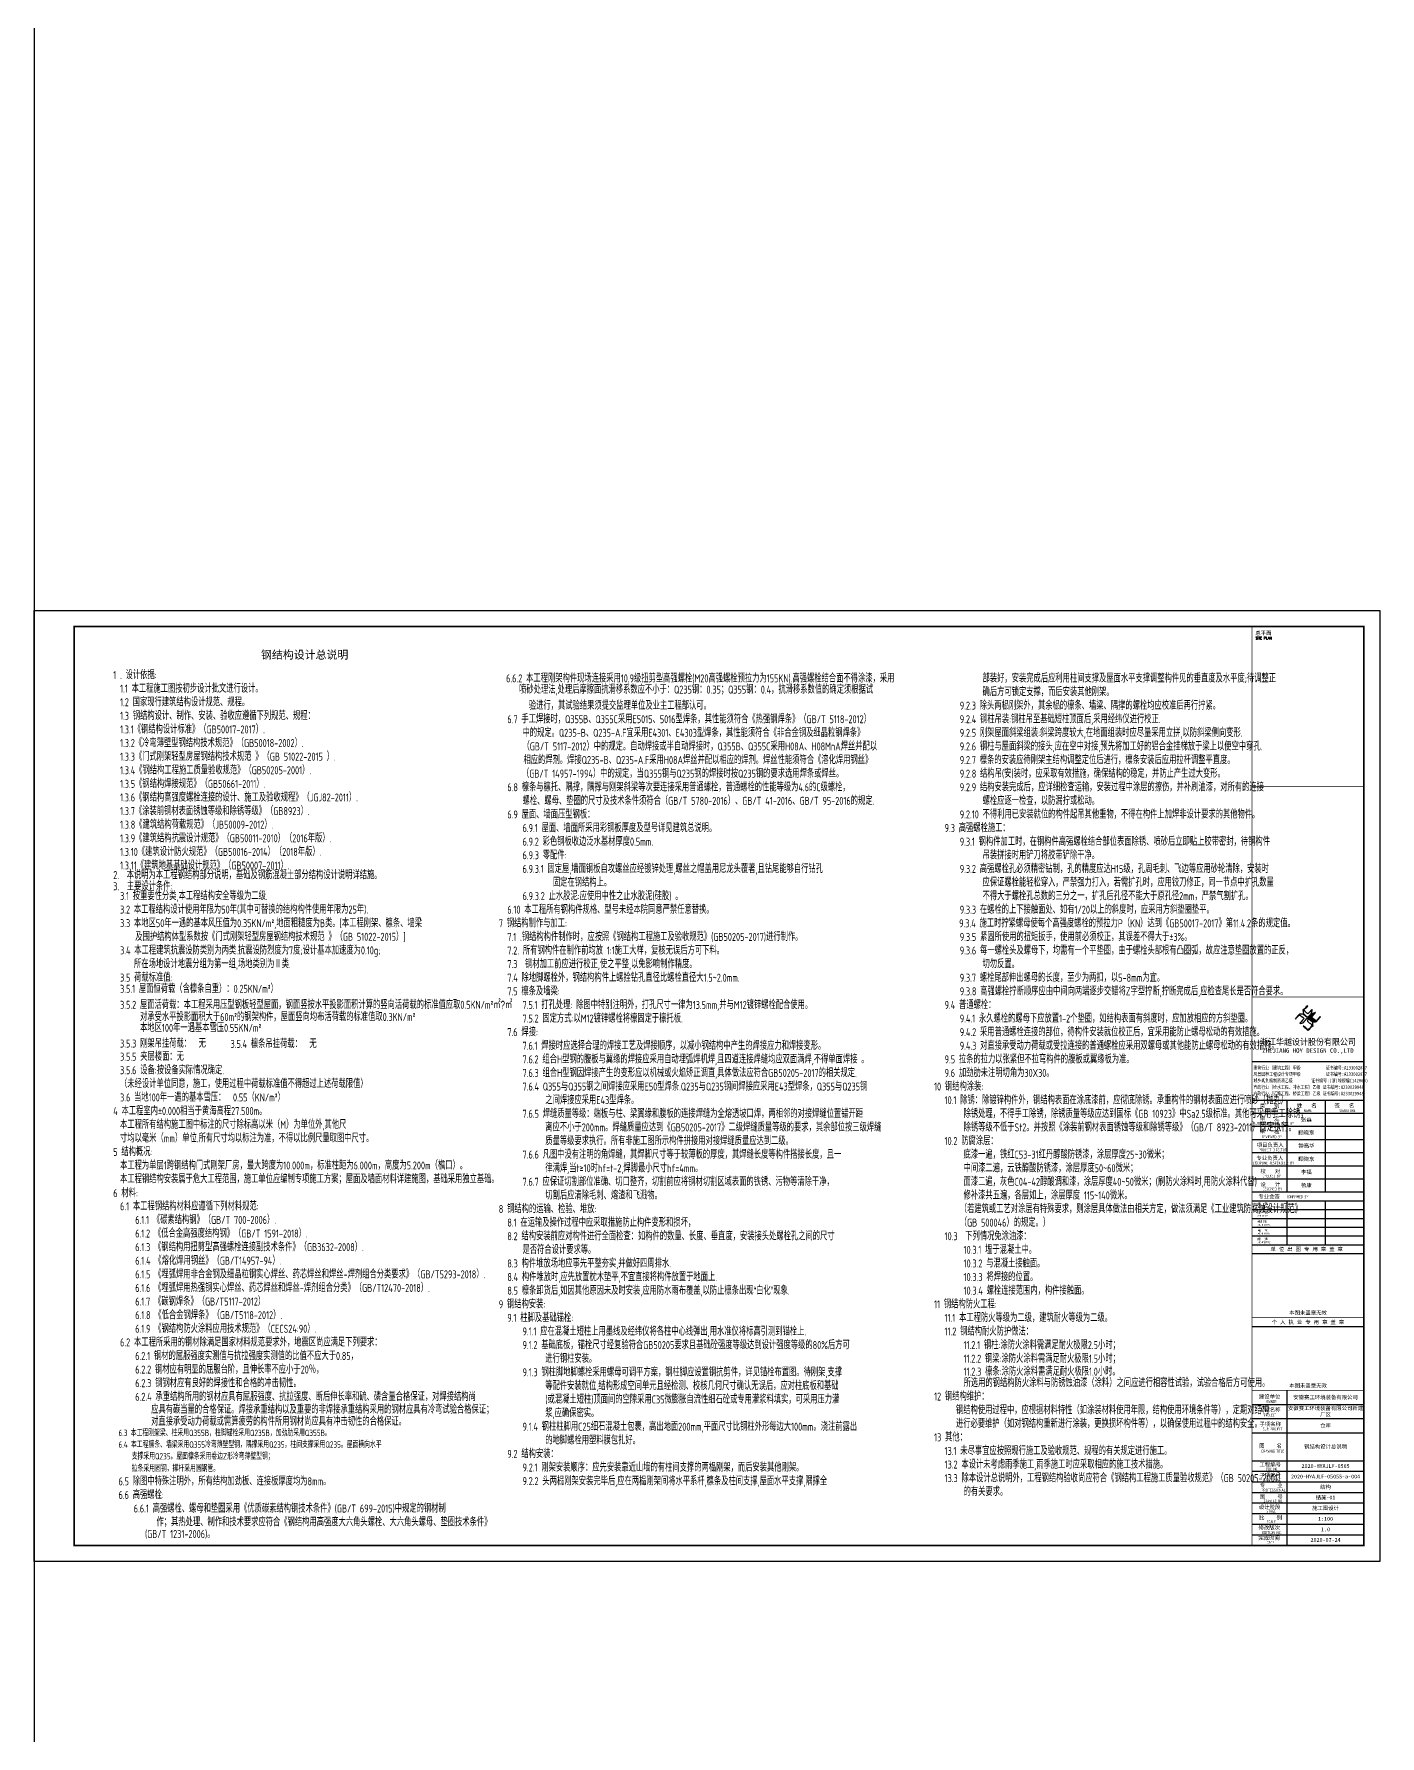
# Model space of a CAD drawing. Extents: x 1885024 to 3341100, y 16453725 to 19955423.
# Drawn here: x 3164089 to 3248189, y 18867350 to 18973674 of the extents above; entities that cross this region are included whole.
import ezdxf
from ezdxf.enums import TextEntityAlignment as Align

# ---------------------------------------------------------------- set-up
doc = ezdxf.new("R2010")
doc.units = 0
doc.header["$LTSCALE"] = 1000
doc.header["$MEASUREMENT"] = 0
for name, color, linetype in [('3T_WOOD', 21, 'Continuous'), ('PUB_TITLE', 4, 'Continuous'), ('TK', 4, 'Continuous'), ('USER', 3, 'Continuous')]:
    doc.layers.add(name, color=color, linetype=linetype)
doc.styles.add('-宋体', font='', dxfattribs={"width": 0.8})
doc.styles.add('11', font='')
doc.styles.add('HT', font='simhei.ttf', dxfattribs={"width": 0.7})
doc.styles.add('ROMANS', font='romans', dxfattribs={"width": 0.65, "height": 231.275})
doc.styles.add('TSSD_REIN', font='tssdeng.shx', dxfattribs={"width": 0.7, "bigfont": 'tssdchn.shx'})
doc.styles.add('图签宋体', font='', dxfattribs={"height": 300})
doc.styles.add('图签黑体', font='simhei.ttf', dxfattribs={"height": 550})
doc.styles.get('-宋体').set_extended_font_data('SimSun')
doc.styles.get('11').set_extended_font_data('SimSun')
doc.styles.get('图签宋体').set_extended_font_data('NSimSun')

# ---------------------------------------------------------------- blocks, each defined once
blk = doc.blocks.new('A$C053D6479')
at = {"layer": 'PUB_TITLE'}
h = blk.add_hatch(color=256, dxfattribs=at)
h.dxf.hatch_style = 1
edge = h.paths.add_edge_path()
edge.add_spline(control_points=[(1026, 827), (1105, 920), (1188, 1008), (1266, 1102)], knot_values=[13, 13, 13, 13, 14, 14, 14, 14], degree=3, periodic=0)
edge.add_spline(control_points=[(1266, 1102), (1258, 1111), (1249, 1119), (1239, 1116)], knot_values=[12, 12, 12, 12, 13, 13, 13, 13], degree=3, periodic=0)
edge.add_spline(control_points=[(1239, 1116), (1210, 1107), (1179, 1092), (1144, 1077)], knot_values=[11, 11, 11, 11, 12, 12, 12, 12], degree=3, periodic=0)
edge.add_spline(control_points=[(1144, 1077), (1109, 1063), (1069, 1053), (1047, 1038)], knot_values=[10, 10, 10, 10, 11, 11, 11, 11], degree=3, periodic=0)
edge.add_spline(control_points=[(1047, 1038), (1028, 1026), (1007, 992), (991, 972)], knot_values=[9, 9, 9, 9, 10, 10, 10, 10], degree=3, periodic=0)
edge.add_spline(control_points=[(991, 972), (942, 913), (899, 868), (849, 810)], knot_values=[8, 8, 8, 8, 9, 9, 9, 9], degree=3, periodic=0)
edge.add_spline(control_points=[(849, 810), (842, 801), (822, 776), (822, 775)], knot_values=[7, 7, 7, 7, 8, 8, 8, 8], degree=3, periodic=0)
edge.add_spline(control_points=[(822, 775), (823, 771), (848, 752), (859, 744)], knot_values=[6, 6, 6, 6, 7, 7, 7, 7], degree=3, periodic=0)
edge.add_spline(control_points=[(859, 744), (949, 670), (1035, 592), (1122, 521)], knot_values=[5, 5, 5, 5, 6, 6, 6, 6], degree=3, periodic=0)
edge.add_spline(control_points=[(1122, 521), (1153, 527), (1185, 530), (1217, 533)], knot_values=[4, 4, 4, 4, 5, 5, 5, 5], degree=3, periodic=0)
edge.add_spline(control_points=[(1217, 533), (1246, 535), (1293, 532), (1316, 542)], knot_values=[3, 3, 3, 3, 4, 4, 4, 4], degree=3, periodic=0)
edge.add_spline(control_points=[(1316, 542), (1327, 547), (1338, 565), (1349, 579)], knot_values=[2, 2, 2, 2, 3, 3, 3, 3], degree=3, periodic=0)
edge.add_spline(control_points=[(1349, 579), (1423, 670), (1507, 759), (1572, 848)], knot_values=[1, 1, 1, 1, 2, 2, 2, 2], degree=3, periodic=0)
edge.add_spline(control_points=[(1572, 848), (1564, 852), (1561, 861), (1551, 862)], knot_values=[0, 0, 0, 0, 1, 1, 1, 1], degree=3, periodic=0)
edge.add_spline(control_points=[(1551, 862), (1469, 769), (1393, 671), (1310, 579)], knot_values=[15, 15, 15, 15, 16, 16, 16, 16], degree=3, periodic=0)
edge.add_spline(control_points=[(1310, 579), (1216, 662), (1118, 742), (1026, 827)], knot_values=[14, 14, 14, 14, 15, 15, 15, 15], degree=3, periodic=0)
at = {"layer": 'TK'}
for points, knots in [([(1031, 1298), (1066, 1286), (1054, 1262), (1045, 1224), (1036, 1188), (1031, 1158), (1024, 1121), (1020, 1104), (1017, 1085), (1012, 1071), (1004, 1052), (976, 1026), (956, 1003), (906, 946), (866, 899), (814, 839), (806, 829), (789, 806), (787, 806), (777, 804), (728, 856), (719, 864), (651, 922), (580, 978), (514, 1036), (509, 1106), (488, 1176), (479, 1247), (570, 1343), (663, 1436), (758, 1526), (764, 1523), (768, 1518), (774, 1515), (693, 1422), (599, 1343), (520, 1249), (607, 1171), (698, 1096), (789, 1021), (874, 1109), (950, 1206), (1031, 1298)], [0, 0, 0, 0, 1, 1, 1, 2, 2, 2, 3, 3, 3, 4, 4, 4, 5, 5, 5, 6, 6, 6, 7, 7, 7, 8, 8, 8, 9, 9, 9, 10, 10, 10, 11, 11, 11, 12, 12, 12, 13, 13, 13, 14, 14, 14, 14]), ([(1551, 862), (1561, 861), (1564, 852), (1572, 848), (1507, 759), (1423, 670), (1349, 579), (1338, 565), (1327, 547), (1316, 542), (1293, 532), (1246, 535), (1217, 533), (1185, 530), (1153, 527), (1122, 521), (1035, 592), (949, 670), (859, 744), (848, 752), (823, 771), (822, 775), (822, 776), (842, 801), (849, 810), (899, 868), (942, 913), (991, 972), (1007, 992), (1028, 1026), (1047, 1038), (1069, 1053), (1109, 1063), (1144, 1077), (1179, 1092), (1210, 1107), (1239, 1116), (1249, 1119), (1258, 1111), (1266, 1102), (1188, 1008), (1105, 920), (1026, 827), (1118, 742), (1216, 662), (1310, 579), (1393, 671), (1469, 769), (1551, 862)], [0, 0, 0, 0, 1, 1, 1, 2, 2, 2, 3, 3, 3, 4, 4, 4, 5, 5, 5, 6, 6, 6, 7, 7, 7, 8, 8, 8, 9, 9, 9, 10, 10, 10, 11, 11, 11, 12, 12, 12, 13, 13, 13, 14, 14, 14, 15, 15, 15, 16, 16, 16, 16]), ([(555, 949), (624, 891), (699, 833), (760, 773), (689, 691), (614, 604), (539, 517), (529, 505), (516, 487), (506, 482), (492, 475), (469, 472), (452, 467), (416, 456), (383, 448), (342, 438), (323, 433), (297, 422), (293, 440), (291, 452), (313, 470), (322, 480), (400, 566), (477, 652), (553, 736), (460, 815), (366, 894), (270, 970), (183, 883), (101, 791), (16, 703), (-18, 714), (9, 735), (28, 755), (103, 838), (192, 930), (266, 1005), (319, 1009), (387, 1005), (442, 1007), (456, 1008), (472, 1011), (485, 1007), (507, 1000), (534, 967), (555, 949)], [0, 0, 0, 0, 1, 1, 1, 2, 2, 2, 3, 3, 3, 4, 4, 4, 5, 5, 5, 6, 6, 6, 7, 7, 7, 8, 8, 8, 9, 9, 9, 10, 10, 10, 11, 11, 11, 12, 12, 12, 13, 13, 13, 14, 14, 14, 15, 15, 15, 15]), ([(1097, 490), (1100, 425), (1106, 361), (1107, 294), (1018, 207), (925, 121), (830, 33), (818, 21), (800, 0), (787, 0), (768, -1), (725, 49), (712, 60), (662, 103), (616, 143), (568, 186), (545, 207), (518, 224), (499, 250), (501, 259), (511, 261), (516, 267), (609, 192), (696, 111), (785, 33), (883, 118), (977, 208), (1070, 298), (992, 373), (892, 456), (803, 534), (791, 544), (768, 561), (766, 569), (761, 588), (776, 634), (780, 655), (785, 690), (788, 721), (795, 746), (897, 661), (998, 576), (1097, 490)], [0, 0, 0, 0, 1, 1, 1, 2, 2, 2, 3, 3, 3, 4, 4, 4, 5, 5, 5, 6, 6, 6, 7, 7, 7, 8, 8, 8, 9, 9, 9, 10, 10, 10, 11, 11, 11, 12, 12, 12, 13, 13, 13, 14, 14, 14, 14])]:
    blk.add_open_spline(points, degree=3, knots=knots, dxfattribs=at)
blk = doc.blocks.new('GeYuanFrame_30461153', base_point=(20.1, 4.5))
at = {"layer": 'PUB_TITLE'}
for points in [[(803.1, 235.3), (803.1, 292.7)], [(827.1, 235.3), (827.1, 292.7)], [(803.1, 202.3), (803.1, 229.8)], [(827.1, 202.3), (827.1, 229.8)], [(803.1, 14.5), (803.1, 111.3)]]:
    blk.add_lwpolyline(points, dxfattribs=at)
at = {"layer": 'TK'}
for p, q in [((781.1, 316.9), (851.1, 316.9)), ((781.1, 284.5), (851.1, 284.5)), ((781.1, 276.3), (851.1, 276.3)), ((781.1, 268.1), (851.1, 268.1)), ((781.1, 259.9), (851.1, 259.9)), ((781.1, 251.7), (851.1, 251.7)), ((781.1, 243.5), (851.1, 243.5)), ((781.1, 235.3), (851.1, 235.3)), ((781.1, 235.3), (851.1, 235.3)), ((781.1, 102.5), (851.1, 102.5)), ((781.1, 93.7), (851.1, 93.7)), ((781.1, 84.9), (803.1, 84.9)), ((781.1, 84.9), (851.1, 84.9)), ((781.1, 67.4), (851.1, 67.4)), ((781.1, 67.3), (851.1, 67.3)), ((781.1, 60.8), (851.1, 60.8)), ((781.1, 54.2), (851.1, 54.2)), ((781.1, 47.6), (851.1, 47.6)), ((781.1, 41), (851.1, 41)), ((781.1, 34.4), (851.1, 34.4)), ((781.1, 27.8), (851.1, 27.8)), ((781.1, 21.2), (851.1, 21.2)), ((781.1, 14.5), (851.1, 14.5))]:
    blk.add_line(p, q, dxfattribs=at)
blk.add_lwpolyline([(20.1, 4.5), (20.1, 598.5), (861.1, 598.5), (861.1, 4.5)], close=True, dxfattribs=at)
at = {"layer": 'TK', "const_width": 1}
blk.add_lwpolyline([(45.1, 588.5), (851.1, 588.5), (851.1, 14.5), (45.1, 14.5)], close=True, dxfattribs=at)
at = {"layer": 'TK'}
for points, const_width in [([(781.1, 588.5), (781.1, 14.5)], 0.4), ([(781.1, 488.5), (851.1, 488.5)], 0.35), ([(781.1, 357.1), (851.1, 357.1)], 0.35), ([(781.1, 292.7), (851.1, 292.7)], 0.35), ([(781.1, 292.7), (851.1, 292.7)], 0.35), ([(781.1, 235.3), (851.1, 235.3)], 0.35), ([(781.1, 202.3), (851.1, 202.3)], 0.35), ([(781.1, 156.8), (851.1, 156.8)], 0.35), ([(781.1, 111.3), (851.1, 111.3)], 0.35), ([(781.1, 67.4), (851.1, 67.4)], 0.35)]:
    blk.add_lwpolyline(points, dxfattribs=dict(at, const_width=const_width))
for points in [[(781.1, 292.7), (851.1, 292.7)], [(781.1, 235.3), (851.1, 235.3)], [(781.1, 229.8), (851.1, 229.8)], [(781.1, 224.3), (851.1, 224.3)], [(781.1, 218.8), (851.1, 218.8)], [(781.1, 213.3), (851.1, 213.3)], [(781.1, 207.8), (851.1, 207.8)], [(781.1, 202.3), (851.1, 202.3)], [(781.1, 196.8), (851.1, 196.8)], [(781.1, 151.3), (851.1, 151.3)]]:
    blk.add_lwpolyline(points, dxfattribs=at)
at = {"layer": 'PUB_TITLE', "xscale": 0.01000000000021828, "yscale": 0.01000000000021828, "zscale": 0.01}
blk.add_blockref('A$C053D6479', (808.2, 336.3), dxfattribs=at)
at = {"layer": 'TK', "style": '图签宋体'}
for s, height, p in [('总平面', 2.4, (783.2, 583.3)), ('类   别', 2.4, (786, 288.1)), ('姓   名', 2.4, (809.2, 288.1)), ('签   名', 2.4, (832.7, 288.1)), ('审   定', 2.4, (786, 279.9)), ('项目负责人', 2.4, (784.1, 263.5)), ('审   核', 2.4, (786, 271.7)), ('专业负责人', 2.4, (783.9, 255.3)), ('校   对', 2.4, (786.4, 247.1)), ('专业会签', 2.4, (785.1, 231.2)), ('设   计', 2.4, (786.4, 238.9)), ('建  筑', 1.44, (784.6, 227.1)), ('结  构', 1.44, (784.6, 221.6)), ('给排水', 1.44, (784.6, 216.1)), ('暖  通', 1.44, (784.6, 205.1)), ('电  气', 1.44, (784.6, 210.6)), ('单 位 出 图 专 用 章 盖 章', 2.4, (792.7, 198.4)), ('本图未盖章无效', 2.4, (804.4, 158.7)), ('个 人 执 业 专 用 章 盖 章', 2.4, (793.5, 152.8)), ('建设单位', 2.4, (785.4, 106.3)), ('本图未盖章无效', 2.4, (804.4, 113.2)), ('工程名称', 2.4, (785.5, 98.1)), ('子项名称', 2.4, (785.8, 89.1)), ('图    名', 2.4, (785.6, 75.5)), ('工程编号', 2.4, (785.8, 63.8)), ('子项编号', 2.4, (785.8, 57.2)), ('专    业', 2.4, (786, 50.9)), ('图    号', 2.4, (786, 43.8)), ('设计阶段', 2.4, (785.4, 37.3)), ('比    例', 2.4, (785.6, 30.6)), ('修改版次', 2.4, (785.2, 24.4)), ('完成时间', 2.4, (785.1, 18))]:
    blk.add_text(s, height=height, dxfattribs=at).set_placement(p)
at = {"layer": 'TK'}
for s, height, style, width, p in [('SITE PLAN', 1.7, 'ROMANS', 0.76, (783.4, 580.5)), ('建筑行业（建筑工程）甲级           证书编号:A133002877', 2.2, '-宋体', 0.8, (782, 311.8)), ('风景园林工程设计专项甲级           证书编号:A133002877', 2.2, '-宋体', 0.8, (782, 307.8)), ('城乡规划编制资质乙级        证书编号:[浙]城规编(142069)', 2.2, '-宋体', 0.8, (782, 303.8)), ('市政行业（给水工程、排水工程）乙级 证书编号:A233029948', 2.2, '-宋体', 0.8, (782, 299.7)), ('市政行业（道路工程、桥梁工程）乙级 证书编号:A233029948', 2.2, '-宋体', 0.8, (782, 295.7)), ('AUTHORIZED FOR ISSUE BY', 1.8, 'TSSD_REIN', 0.7, (782.1, 277.2)), ('CATEGORY', 1.8, 'TSSD_REIN', 0.7, (788.3, 285.2)), ('NAME', 1.8, 'TSSD_REIN', 0.7, (813.5, 285.2)), ('SIGNATURE', 1.8, 'TSSD_REIN', 0.7, (835.7, 285.2)), ('REVIEWED BY', 1.8, 'TSSD_REIN', 0.7, (787.4, 268.9)), ('PROJECT DIRECTOR', 1.8, 'TSSD_REIN', 0.7, (785.5, 260.7)), ('DISCIPLINE RESPONSIBLE BY', 1.8, 'TSSD_REIN', 0.7, (781.6, 252.5)), ('CHECKED BY', 1.8, 'TSSD_REIN', 0.7, (787.8, 244.4)), ('DESIGNED BY', 1.8, 'TSSD_REIN', 0.7, (787.8, 236.3)), ('ARCHITECTURE', 1.08, 'TSSD_REIN', 0.7, (784.7, 225.3)), ('CONFIRMED BY', 1.8, 'TSSD_REIN', 0.7, (802.9, 231.4)), ('STRUCTURE', 1.08, 'TSSD_REIN', 0.7, (784.7, 219.8)), ('ARCHITECTURE', 1.08, 'TSSD_REIN', 0.7, (784.7, 214.3)), ('ARCHITECTURE', 1.08, 'TSSD_REIN', 0.7, (784.7, 208.8)), ('ARCHITECTURE', 1.08, 'TSSD_REIN', 0.7, (784.7, 203.3)), ('PROJECT', 1.8, 'TSSD_REIN', 0.7, (788.5, 95)), ('OWNER', 1.8, 'TSSD_REIN', 0.7, (790, 103.5)), ('SUB-PROJECT', 1.8, 'TSSD_REIN', 0.7, (787.9, 86.3)), ('DRAWING TITLE', 1.8, 'TSSD_REIN', 0.7, (787, 72.5)), ('SUBITEM NO.', 1.8, 'TSSD_REIN', 0.7, (788.1, 54.6)), ('PRO N0.', 1.8, 'TSSD_REIN', 0.7, (790, 61.2)), ('PROFESSIONAL', 1.8, 'TSSD_REIN', 0.8, (786.9, 48.1)), ('DRAWING NO.', 1.8, 'TSSD_REIN', 0.7, (788.2, 41.4)), ('STAGE', 1.8, 'TSSD_REIN', 0.7, (790.1, 35)), ('EDITION NO.', 1.8, 'TSSD_REIN', 0.8, (787.5, 21.6)), ('SCALE', 1.8, 'TSSD_REIN', 0.7, (790.4, 28.4)), ('DATE', 1.8, 'TSSD_REIN', 0.7, (790.3, 15.5))]:
    blk.add_text(s, height=height, dxfattribs=dict(at, style=style, width=width)).set_placement(p)
for s, height, style, width, p in [('浙江华越设计股份有限公司', 3.96, 'HT', 0.9, (816.1, 329.2)), ('ZHEJIANG HOY DESIGN CO.,LTD', 2.8, '图签黑体', 1.11, (816.1, 323.3))]:
    blk.add_text(s, height=height, dxfattribs=dict(at, style=style, width=width)).set_placement(p, align=Align.MIDDLE)
at = {"layer": 'TK', "char_height": 2.4, "attachment_point": 5, "style": '图签宋体'}
for s, insert, width in [('张矗', (815.1, 280.4), 24), ('顾晓东', (815.1, 272.2), 24), ('钟高华', (815.1, 264), 24), ('顾晓东', (815.1, 255.8), 24), ('李福', (815.1, 247.6), 24), ('杨康', (815.1, 239.4), 24), ('安徽赛工环境装备有限公司', (827.1, 106.9), 48), ('安徽赛工环境装备有限公司新建厂区', (827.1, 98.1), 48), ('仓库', (827.1, 89.3), 48), ('钢结构设计总说明', (827.1, 76.1), 48), ('2020-HYAJLF-0505', (827.1, 64.1), 48), ('2020-HYAJLF-0505S-a-004', (827.1, 57.5), 48), ('结施-01', (827.1, 44.3), 48), ('结构', (827.1, 50.9), 48), ('施工图设计', (827.1, 37.7), 48), ('1:100', (827.1, 31.1), 48), ('1.0', (827.1, 24.5), 48), ('2020-07-24', (827.1, 17.9), 48)]:
    blk.add_mtext(s, dxfattribs=dict(at, insert=insert, width=width))

msp = doc.modelspace()

# ---------------------------------------------------------------- linework, layer by layer
msp.add_lwpolyline([(3164088.7, 19955423.3), (3164088.7, 16453724.8)])

# ---------------------------------------------------------------- block references
at = {"layer": '3T_WOOD', "xscale": 100, "yscale": 100, "zscale": 100}
msp.add_blockref('GeYuanFrame_30461153', (3164088.7, 18878255.4), dxfattribs=at)

# ---------------------------------------------------------------- texts
at = {"style": '11'}
msp.add_text('钢结构设计总说明', height=500, dxfattribs=at).set_placement((3178271.1, 18934646.4))
at = {"color": 145, "style": 'TSSD_REIN', "width": 0.7}
for s, p in [('1 . 设计依据:', (3169038.9, 18933380.9)), ('2.  本说明为本工程钢结构部分说明，基础及钢筋混凝土部分结构设计说明详结施。', (3169038.9, 18920881.9)), ('3.  主要设计条件:', (3169038.9, 18920182.9)), ('7 钢结构制作与加工:', (3193128.1, 18917869.9)), ('10 钢结构涂装:', (3220327.4, 18907669.9)), ('5 结构概况:', (3169038.9, 18903589.3)), ('6 材料:', (3169038.9, 18901008.6)), ('8 钢结构的运输、检验、堆放:', (3193128.1, 18900019.9)), ('9 钢结构安装:', (3193128.1, 18894069.9)), ('11 钢结构防火工程:', (3220327.4, 18894069.9)), ('12 钢结构维护：', (3220327.4, 18888306.6)), ('13 其他：', (3220327.4, 18885756.6))]:
    msp.add_text(s, height=500, dxfattribs=at).set_placement(p)
at = {"style": 'TSSD_REIN', "width": 0.7}
for s, p in [('    6.6.2 本工程刚架构件现场连接采用10.9级扭剪型高强螺栓(M20高强螺栓预拉力为155KN).高强螺栓结合面不得涂漆，采用', (3192635.8, 18933169.9)), ('          部装好，安装完成后应利用柱间支撑及屋面水平支撑调整构件见的垂直度及水平度;待调整正', (3220984.2, 18933169.9)), ('1.1 本工程施工图按初步设计批文进行设计。', (3169463.5, 18932530.9)), ('1.2 国家现行建筑结构设计规范、规程。', (3169463.5, 18931680.9)), ('          确后方可锁定支撑，而后安装其他刚架。', (3220984.2, 18932319.9)), ('1.3 钢结构设计、制作、安装、验收应遵循下列规范、规程：', (3169463.5, 18930830.9)), ('6.7 手工焊接时，Q355B、Q355C采用E5015、5016型焊条，其性能须符合《热强钢焊条》（GB/T 5118-2012）', (3193662.8, 18930619.9)), ('          验进行，其试验结果须提交监理单位及业主工程部认可。', (3192635.8, 18931469.9)), ('    9.2.3 除头两榀刚架外，其余榀的檩条、墙梁、隅撑的螺栓均应校准后再行拧紧。', (3220984.2, 18931469.9)), ('    9.2.4 钢柱吊装:钢柱吊至基础短柱顶面后,采用经纬仪进行校正.', (3220984.2, 18930619.9)), ('1.3.1《钢结构设计标准》（GB50017-2017）.', (3169463.5, 18929980.9)), ('    中的规定。Q235-B、Q235-A.F宜采用E4301、E4303型焊条，其性能须符合《非合金钢及细晶粒钢焊条》', (3193662.8, 18929769.9)), ('    9.2.5 刚架屋面斜梁组装:斜梁跨度较大,在地面组装时应尽量采用立拼,以防斜梁侧向变形.', (3220984.2, 18929769.9)), ('1.3.2《冷弯薄壁型钢结构技术规范》（GB50018-2002）.', (3169463.5, 18929130.9)), ('    （GB/T 5117-2012）中的规定。自动焊接或半自动焊接时，Q355B、Q355C采用H08A、H08MnA焊丝并配以', (3193662.8, 18928919.9)), ('    9.2.6 钢柱与屋面斜梁的接头,应在空中对接,预先将加工好的铝合金挂梯放于梁上以便空中穿孔.', (3220984.2, 18928919.9)), ('1.3.3《门式刚架轻型房屋钢结构技术规范 》（GB 51022-2015 ）.', (3169463.5, 18928280.9)), ('1.3.4《钢结构工程施工质量验收规范》（GB50205-2001）.', (3169463.5, 18927430.9)), ('    相应的焊剂。焊接Q235-B、Q235-A.F采用H08A焊丝并配以相应的焊剂。焊丝性能须符合《溶化焊用钢丝》', (3193722.8, 18928069.9)), ('    9.2.7 檩条的安装应待刚架主结构调整定位后进行，檩条安装后应用拉杆调整平直度。', (3220984.2, 18928069.9)), ('1.3.5《钢结构焊接规范》（GB50661-2011）.', (3169463.5, 18926580.9)), ('6.8 檩条与檩托、隅撑，隅撑与刚架斜梁等次要连接采用普通螺栓，普通螺栓的性能等级为4.6的C级螺栓，', (3193662.8, 18926369.9)), ('   （GB/T 14957-1994）中的规定，当Q355钢与Q235钢的焊接时按Q235钢的要求选用焊条或焊丝。', (3193868.4, 18927219.9)), ('    9.2.8 结构吊(安)装时，应采取有效措施，确保结构的稳定，并防止产生过大变形。', (3220984.2, 18927219.9)), ('    9.2.9 结构安装完成后，应详细检查运输，安装过程中涂层的擦伤，并补刷油漆，对所有的连接', (3220984.2, 18926369.9)), ('1.3.6《钢结构高强度螺栓连接的设计、施工及验收规程》（JGJ82-2011）.', (3169463.5, 18925730.9)), ('    螺栓、螺母、垫圈的尺寸及技术条件须符合（GB/T 5780-2016）、GB/T 41-2016、GB/T 95-2016的规定.', (3193662.8, 18925519.9)), ('          螺栓应逐一检查，以防漏拧或松动。', (3220984.2, 18925519.9)), ('1.3.7《涂装前钢材表面锈蚀等级和除锈等级》（GB8923）.', (3169463.5, 18924880.9)), ('6.9 屋面、墙面压型钢板：', (3193662.8, 18924669.9)), ('    9.2.10 不得利用已安装就位的构件起吊其他重物，不得在构件上加焊非设计要求的其他物件。', (3220984.2, 18924669.9)), ('1.3.8《建筑结构荷载规范》（JB50009-2012）.', (3169463.5, 18924030.9)), ('1.3.9《建筑结构抗震设计规范》（GB50011-2010）（2016年版）.', (3169463.5, 18923180.9)), ('9.3 高强螺栓施工：', (3220984.2, 18923819.9)), ('1.3.10《建筑设计防火规范》（GB50016-2014）（2018年版）.', (3169463.5, 18922330.9)), ('    6.9.3 零配件:', (3193662.8, 18922119.9)), ('    9.3.1 钢构件加工时，在钢构件高强螺栓结合部位表面除锈、喷砂后立即贴上胶带密封，待钢构件', (3220984.2, 18922969.9)), ('          吊装拼接时用铲刀将胶带铲除干净。', (3220984.2, 18922119.9)), ('1.3.11《建筑地基基础设计规范》（GB50007-2011）.', (3169463.5, 18921480.9)), ('    6.9.3.1 固定屋,墙面钢板自攻螺丝应经镀锌处理,螺丝之帽盖用尼龙头覆著,且钻尾能够自行钻孔', (3193662.8, 18921269.9)), ('    9.3.2 高强螺栓孔必须精密钻制，孔的精度应达H15级，孔周毛刺、飞边等应用砂轮清除，安装时', (3220984.2, 18921269.9)), ('            固定在钢结构上。', (3193662.8, 18920419.9)), ('          应保证螺栓能轻松穿入，严禁强力打入，若需扩孔时，应用铰刀修正，同一节点中扩孔数量', (3220984.2, 18920419.9)), ('    6.9.3.2 止水胶泥:应使用中性之止水胶泥(硅胶) 。', (3193662.8, 18919569.9)), ('          不得大于螺栓孔总数的三分之一，扩孔后孔径不能大于原孔径2mm，严禁气割扩孔。', (3220984.2, 18919569.9)), ('6.10 本工程所有钢构件规格、型号未经本院同意严禁任意替换。', (3193662.8, 18918719.9)), ('   9.3.4 施工时拧紧螺母使每个高强度螺栓的预拉力P（KN）达到《GB50017-2017》第11.4.2条的规定值。', (3221182.5, 18917869.9)), ('    9.3.3 在螺栓的上下接触面处、如有1/20以上的斜度时，应采用方斜垫圈垫平。', (3220984.2, 18918719.9)), ('7.1 .钢结构构件制作时，应按照《钢结构工程施工及验收规范》(GB50205-2017)进行制作。', (3193662.8, 18917019.9)), ('    9.3.5 紧固所使用的扭矩扳手，使用前必须校正，其误差不得大于%%P3%%%。', (3220984.2, 18917019.9)), ('7.2. 所有钢构件在制作前均放 1:1施工大样，复核无误后方可下料。', (3193662.8, 18916169.9)), ('    9.3.6 每一螺栓头及螺母下，均需有一个平垫圈，由于螺栓头部根有凸圈弧，故应注意垫圈放置的正反，', (3220984.2, 18916169.9)), ('7.3  钢材加工前应进行校正,使之平整,以免影响制作精度。', (3193662.8, 18915319.9)), ('          切勿反置。', (3220984.2, 18915319.9)), ('3.5 荷载标准值:', (3169463.5, 18914476.9)), ('7.4 除地脚螺栓外，钢结构构件上螺拴钻孔直径比螺栓直径大1.5~2.0mm.', (3193662.8, 18914469.9)), ('7.5 檩条及墙梁:', (3193662.8, 18913619.9)), ('    9.3.7 螺栓尾部伸出螺母的长度，至少为两扣，以5-8mm为宜。', (3220984.2, 18914469.9)), ('    9.3.8 高强螺栓拧断顺序应由中间向两端逐步交错将Z字型拧断,拧断完成后,应检查尾长是否符合要求。', (3220984.2, 18913619.9)), ('    7.5.1 打孔处理: 除图中特别注明外，打孔尺寸一律为13.5mm,并与M12镀锌螺栓配合使用。', (3193662.8, 18912769.9)), ('9.4 普通螺栓：', (3220984.2, 18912769.9)), ('    7.5.2 固定方式:以M12镀锌螺栓将檩固定于檩托板.', (3193662.8, 18911919.9)), ('    9.4.1 永久螺栓的螺母下应放置1-2个垫圈，如结构表面有斜度时，应加放相应的方斜垫圈。', (3220984.2, 18911919.9)), ('7.6 焊接:', (3193662.8, 18911069.9)), ('    9.4.2 采用普通螺栓连接的部位，待构件安装就位校正后，宜采用能防止螺母松动的有效措施。', (3220984.2, 18911069.9)), ('    7.6.1 焊接时应选择合理的焊接工艺及焊接顺序，以减小钢结构中产生的焊接应力和焊接变形。', (3193662.8, 18910219.9)), ('    7.6.2 组合H型钢的腹板与翼缘的焊接应采用自动埋弧焊机焊,且四道连接焊缝均应双面满焊,不得单面焊接 。', (3193662.8, 18909369.9)), ('9.5 拉条的拉力以张紧但不拉弯构件的腹板或翼缘板为准。', (3220984.2, 18909369.9)), ('    9.4.3 对直接承受动力荷载或受拉连接的普通螺栓应采用双螺母或其他能防止螺母松动的有效措施。', (3220984.2, 18910219.9)), ('    7.6.3 组合H型钢因焊接产生的变形应以机械或火焰矫正调直,具体做法应符合GB50205-2017的相关规定.', (3193662.8, 18908519.9)), ('9.6 加劲肋未注明切角为30X30。', (3220984.2, 18908519.9)), ('（未经设计单位同意，施工，使用过程中荷载标准值不得超过上述荷载限值）', (3169463.5, 18907839.3)), ('    7.6.4 Q355与Q355钢之间焊接应采用E50型焊条.Q235与Q235钢间焊接应采用E43型焊条，Q355与Q235钢', (3193662.8, 18907669.9)), ('          之间焊接应采用E43型焊条。', (3193662.8, 18906819.9)), ('10.1 除锈：除镀锌构件外，钢结构表面在涂底漆前，应彻底除锈。承重构件的钢材表面应进行喷砂（抛丸）', (3220984.2, 18906819.9)), ('本工程所有结构施工图中标注的尺寸除标高以米（M）为单位外,其他尺', (3169463.5, 18905289.3)), ('    7.6.5 焊缝质量等级：端板与柱、梁翼缘和腹板的连接焊缝为全熔透坡口焊，两相邻的对接焊缝位置错开距', (3193662.8, 18905969.9)), ('          离应不小于200mm。焊缝质量应达到《GB50205-2017》二级焊缝质量等级的要求，其余部位按三级焊缝', (3193662.8, 18905119.9)), ('     除锈处理，不得手工除锈，除锈质量等级应达到国标《GB 10923》中Sa2.5级标准。其他可采用手工除锈，', (3220984.2, 18905969.9)), ('     除锈等级不低于St2。并按照《涂装前钢材表面锈蚀等级和除锈等级》（GB/T 8923-2011）固定执行。', (3220984.2, 18905119.9)), ('寸均以毫米（mm）单位.所有尺寸均以标注为准，不得以比例尺量取图中尺寸。', (3169463.5, 18904439.3)), ('          质量等级要求执行。所有非施工图所示构件拼接用对接焊缝质量应达到二级。', (3193662.8, 18904269.9)), ('10.2 防腐涂层：', (3220984.2, 18904269.9)), ('    7.6.6 凡图中没有注明的角焊缝，其焊脚尺寸等于较薄板的厚度，其焊缝长度等构件搭接长度，且一', (3193662.8, 18903419.9)), ('     底漆一遍，铁红C53-31红丹醇酸防锈漆，涂层厚度25~30微米；', (3220984.2, 18903419.9)), ('          律满焊,当t\x9310时hf=t-2,焊脚最小尺寸hf=4mm。', (3193662.8, 18902569.9)), ('     中间漆二遍，云铁醇酸防锈漆，涂层厚度50~60微米；', (3220984.2, 18902569.9)), ('    7.6.7 应保证切割部位准确、切口整齐，切割前应将钢材切割区域表面的铁锈、污物等清除干净，', (3193662.8, 18901719.9)), ('          切割后应清除毛刺、熔渣和飞溅物。', (3193662.8, 18900869.9)), ('     修补漆共五遍，各层如上，涂层厚度 115~140微米。', (3220984.2, 18900869.9)), ('     面漆二遍，灰色C04-42醇酸调和漆，涂层厚度40~50微米；(刷防火涂料时,用防火涂料代替)', (3220984.2, 18901719.9)), ('6.1 本工程钢结构材料应遵循下列材料规范:', (3169463.5, 18900189.3)), ('    （若建筑或工艺对涂层有特殊要求，则涂层具体做法由相关方定，做法须满足《工业建筑防腐蚀设计规范》', (3220984.2, 18900019.9)), ('    6.1.1 《碳素结构钢》（GB/T 700-2006）.', (3169463.5, 18899339.3)), ('8.1 在运输及操作过程中应采取措施防止构件变形和损坏，', (3193662.8, 18899169.9)), ('    （GB 500046）的规定。）', (3220984.2, 18899169.9)), ('    6.1.3 《钢结构用扭剪型高强螺栓连接副技术条件》（GB3632-2008）.', (3169463.5, 18897639.3)), ('8.2 结构安装前应对构件进行全面检查：如构件的数量、长度、垂直度，安装接头处螺栓孔之间的尺寸', (3193662.8, 18898319.9)), ('10.3  下列情况免涂油漆：', (3220984.2, 18898319.9)), ('    6.1.4 《熔化焊用钢丝》（GB/T14957-94）.', (3169463.5, 18896789.3)), ('8.3 构件堆放场地应事先平整夯实,并做好四周排水.', (3193662.8, 18896619.9)), ('    是否符合设计要求等。', (3193662.8, 18897469.9)), ('     10.3.1 埋于混凝土中。', (3220984.2, 18897469.9)), ('     10.3.2 与混凝土接触面。', (3220984.2, 18896619.9)), ('8.4 构件堆放时,应先放置枕木垫平,不宜直接将构件放置于地面上.', (3193662.8, 18895769.9)), ('     10.3.3 将焊接的位置。', (3220984.2, 18895769.9)), ('8.5 檩条卸货后,如因其他原因未及时安装,应用防水雨布覆盖,以防止檩条出现“白化”现象.', (3193662.8, 18894919.9)), ('     10.3.4 螺栓连接范围内，构件接触面。', (3220984.2, 18894919.9)), ('    6.1.7 《碳钢焊条》（GB/T5117-2012）', (3169463.5, 18894239.3)), ('    6.1.8 《低合金钢焊条》（GB/T5118-2012）.', (3169463.5, 18893389.3)), ('    6.1.9 《钢结构防火涂料应用技术规范》（CECS24:90）.', (3169463.5, 18892539.3)), ('9.1 柱脚及基础锚栓:', (3193662.8, 18893219.9)), ('    9.1.1 应在混凝土短柱上用墨线及经纬仪将各柱中心线弹出,用水准仪将标高引测到锚栓上.', (3193662.8, 18892369.9)), ('11.2 钢结构耐火防护做法：', (3220984.2, 18892369.9)), ('6.2 本工程所采用的钢材除满足国家材料规范要求外，地震区尚应满足下列要求：', (3169463.5, 18891689.3)), ('    9.1.2 基础底板，锚栓尺寸经复验符合GB50205要求且基础砼强度等级达到设计强度等级的80%%%后方可', (3193662.8, 18891519.9)), ('    6.2.1 钢材的屈服强度实测值与抗拉强度实测值的比值不应大于0.85，', (3169463.5, 18890839.3)), ('          进行钢柱安装。', (3193662.8, 18890669.9)), ('    6.2.2 钢材应有明显的屈服台阶，且伸长率不应小于20％，', (3169463.5, 18889989.3)), ('    6.2.3 钢钢材应有良好的焊接性和合格的冲击韧性。', (3169463.5, 18889139.3)), ('     所选用的钢结构防火涂料与防锈蚀油漆（涂料）之间应进行相容性试验，试验合格后方可使用。', (3220984.2, 18889156.6)), ('          等配件安装就位,结构形成空间单元且经检测、校核几何尺寸确认无误后，应对柱底板和基础', (3193662.8, 18888969.9)), ('          (或混凝土短柱)顶面间的空隙采用C35微膨胀自流性细石砼或专用灌浆料填实，可采用压力灌', (3193662.8, 18888119.9)), ('          浆,应确保密实。', (3193662.8, 18887269.9)), ('   钢结构使用过程中，应根据材料特性（如涂装材料使用年限，结构使用环境条件等），定期对结构', (3220984.2, 18887456.6)), ('    9.1.4 钢柱柱脚用C25细石混凝土包裹，高出地面200mm,平面尺寸比钢柱外形每边大100mm。浇注前露出', (3193662.8, 18886419.9)), ('   进行必要维护（如对钢结构重新进行涂装，更换损坏构件等），以确保使用过程中的结构安全。', (3220984.2, 18886606.6)), ('          的地脚螺栓用塑料膜包扎好。', (3193662.8, 18885569.9)), ('13.1 未尽事宜应按照现行施工及验收规范、规程的有关规定进行施工。', (3220984.2, 18884906.6)), ('9.2 结构安装：', (3193662.8, 18884719.9)), ('    9.2.1 刚架安装顺序：应先安装靠近山墙的有柱间支撑的两榀刚架，而后安装其他刚架。', (3193662.8, 18883869.9)), ('13.2 本设计未考虑雨季施工,雨季施工时应采取相应的施工技术措施。', (3220984.2, 18884056.6)), ('6.5 除图中特殊注明外，所有结构加劲板、连接板厚度均为8mm。', (3169368.4, 18883009.5)), ('    9.2.2 头两榀刚架安装完毕后,应在两榀刚架间将水平系杆,檩条及柱间支撑,屋面水平支撑,隅撑全', (3193662.8, 18883019.9)), ('13.3 除本设计总说明外，工程钢结构验收尚应符合《钢结构工程施工质量验收规范》（GB 50205-2001）', (3220984.2, 18883206.6)), ('6.6 高强螺栓:', (3169368.4, 18882159.5)), ('     的有关要求。', (3220984.2, 18882356.6)), ('    6.6.1 高强螺栓、螺母和垫圈采用《优质碳素结构钢技术条件》(GB/T 699-2015)中规定的钢材制', (3169368.4, 18881309.5)), ('(GB/T 1231-2006)。', (3171022.9, 18879716.4)), ('          作；其热处理、制作和技术要求应符合《钢结构用高强度大六角头螺栓、大六角头螺母、垫圈技术条件》', (3169368.4, 18880459.5))]:
    msp.add_text(s, height=500, dxfattribs=at).set_placement(p)
msp.add_text('喷砂处理法,处理后摩擦面抗滑移系数应不小于：Q235钢：0.35；Q355钢：0.4，抗滑移系数值的确定须根据试', height=500, dxfattribs=at).set_placement((3194399.6, 18932319.9), align=Align.BOTTOM_LEFT)
at = {"color": 6, "style": 'TSSD_REIN', "width": 0.7}
for s, p in [('    6.1.2 《低合金高强度结构钢》（GB/T 1591-2018）.', (3169463.5, 18898489.3)), ('    6.1.5 《埋弧焊用非合金钢及细晶粒钢实心焊丝、药芯焊丝和焊丝-焊剂组合分类要求》（GB/T5293-2018）.', (3169463.5, 18895939.3)), ('    6.1.6 《埋弧焊用热强钢实心焊丝、药芯焊丝和焊丝-焊剂组合分类》（GB/T12470-2018）.', (3169463.5, 18895089.3))]:
    msp.add_text(s, height=500, dxfattribs=at).set_placement(p)
at = {"color": 2, "style": 'TSSD_REIN', "width": 0.7}
for s, p in [('    6.2.4 承重结构所用的钢材应具有屈服强度、抗拉强度、断后伸长率和硫、磷含量合格保证，对焊接结构尚', (3169463.5, 18888289.3)), ('应具有碳当量的合格保证。焊接承重结构以及重要的非焊接承重结构采用的钢材应具有冷弯试验合格保证；', (3171405.4, 18887489.3)), ('对直接承受动力荷载或需算疲劳的构件所用钢材尚应具有冲击韧性的合格保证。 ', (3171405.4, 18886741.7))]:
    msp.add_text(s, height=500, dxfattribs=at).set_placement(p)
at = {"layer": 'USER', "style": 'TSSD_REIN', "width": 0.7}
for s, height, p in [('    6.9.1 屋面、墙面所采用彩钢板厚度及型号详见建筑总说明。', 500, (3193662.8, 18923819.9)), ('    6.9.2 彩色钢板收边泛水基材厚度0.5mm.', 500, (3193662.8, 18922969.9)), ('3.1 按重要性分类,本工程结构安全等级为二级.', 500, (3169463.5, 18919576.9)), ('3.2 本工程结构设计使用年限为50年(其中可替换的结构构件使用年限为25年).', 500, (3169463.5, 18918726.9)), ('3.3 本地区50年一遇的基本风压值为0.35KN/m\x8c2\x8d,地面粗糙度为B类。[本工程刚架、檩条、墙梁', 500, (3169463.5, 18917876.9)), ('    及围护结构体型系数按《门式刚架轻型房屋钢结构技术规范 》（GB 51022-2015）]', 500, (3169463.5, 18917026.9)), ('3.4 本工程建筑抗震设防类别为丙类.抗震设防烈度为7度;设计基本加速度为0.10g;', 500, (3169463.5, 18916176.9)), ('所在场地设计地震分组为第一组,场地类别为Ⅱ类.', 500, (3170336, 18915326.9)), ('3.5.2 屋面活荷载：本工程采用压型钢板轻型屋面，钢面竖按水平投影面积计算的竖向活荷载的标准值应取0.5KN/m\x8c2㎡\x8c㎡', 500, (3169463.5, 18912776.9)), ('对承受水平投影面积大于60m\x8c2\x8d的钢架构件，屋面竖向均布活荷载的标准值取0.3KN/m\x8c2\x8d', 500, (3170714.5, 18912015.9)), ('3.5.3 刚架吊挂荷载：  无  ', 500, (3169463.5, 18910357.1)), ('本地区100年一遇基本雪压0.55KN/m\x8c2\x8d', 500, (3170714.5, 18911336.2)), ('3.5.4 檩条吊挂荷载：  无 ', 500, (3176367.6, 18910335)), ('3.5.5 夹层楼面：无', 500, (3169463.5, 18909537.3)), ('3.5.6 设备:按设备实际情况确定.', 500, (3169463.5, 18908689.3)), ('3.6 当地100年一遇的基本雪压：  0.55（KN/m\x8c2\x8d）', 500, (3169463.5, 18906989.3)), ('11.1 本工程防火等级为二级，建筑耐火等级为二级。', 500, (3220984.2, 18893219.9)), ('     11.2.1 钢柱:涂防火涂料需满足耐火极限2.5小时；', 500, (3220984.2, 18891519.9)), ('     11.2.2 钢梁:涂防火涂料需满足耐火极限1.5小时；', 500, (3220984.2, 18890669.9)), ('    9.1.3 钢柱脚地脚螺栓采用螺母可调平方案，钢柱脚应设置钢抗剪件，详见锚栓布置图。待刚架,支撑', 500, (3193662.8, 18889819.9)), ('     11.2.3 檩条:涂防火涂料需满足耐火极限1.0小时。', 500, (3220984.2, 18889860.7)), ('6.3 本工程刚架梁、柱采用Q355B，柱脚锚栓采用Q235B，加劲肋采用Q355B。', 400, (3169368.4, 18886083.4)), ('6.4 本工程檩条、墙梁采用Q355冷弯薄壁型钢，隅撑采用Q235，柱间支撑采用Q235。屋面横向水平', 400, (3169368.4, 18885355.7)), ('    支撑采用Q235。屋面檩条采用卷边Z形冷弯薄壁型钢；', 400, (3169368.4, 18884624)), ('    拉条采用圆钢，撑杆采用圆钢管。', 400, (3169368.4, 18883859.5))]:
    msp.add_text(s, height=height, dxfattribs=at).set_placement(p)
msp.add_text('3.5.1 屋面恒荷载（含檩条自重）：0.25KN/m\x8c2\x8d）', height=500, dxfattribs=at).set_placement((3169463.5, 18913626.9), align=Align.BOTTOM_LEFT)
at = {"layer": 'USER', "color": 1, "style": 'TSSD_REIN', "width": 0.7}
for s, p in [('4 本工程室内±0.000相当于黄海高程27.500m。', (3169038.9, 18906139.3)), ('本工程为单层1跨钢结构门式刚架厂房，最大跨度为10.000m，标准柱距为6.000m，高度为5.200m（檐口）。', (3169463.5, 18902739.3)), ('本工程钢结构安装属于危大工程范围，施工单位应编制专项施工方案；屋面及墙面材料详建施图，基础采用独立基础。', (3169463.5, 18901889.3))]:
    msp.add_text(s, height=500, dxfattribs=at).set_placement(p)

doc.saveas('drawing.dxf')
